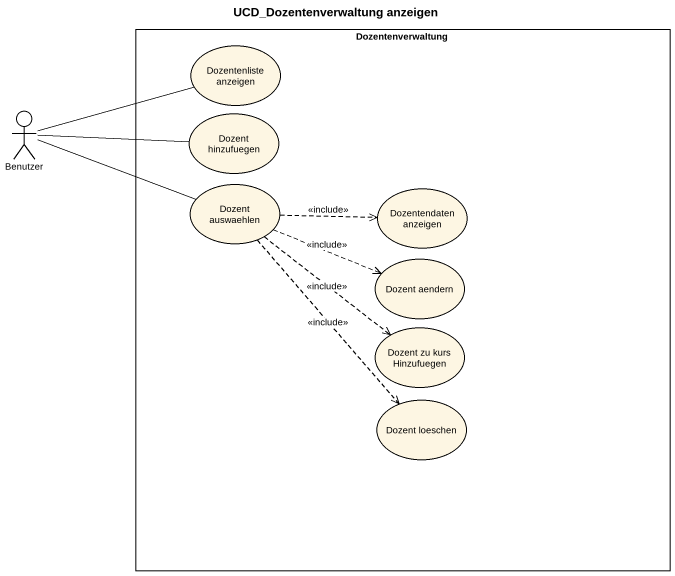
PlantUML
@startuml
title UCD_Dozentenverwaltung anzeigen
rectangle Dozentenverwaltung {
  usecase "Dozentenliste anzeigen" as Dozentenliste_anzeigen
  usecase "Dozent hinzufuegen" as Dozent_hinzufuegen
  usecase "Dozent auswaehlen" as Dozent_auswaehlen
  usecase "Dozentendaten anzeigen" as Dozentendaten_anzeigen
  usecase "Dozent aendern" as Dozent_aendern
  usecase "Dozent zu kurs Hinzufuegen" as Dozent_zu_kurs_Hinzufuegen
  usecase "Dozent loeschen" as Dozent_loeschen
}
actor Benutzer
Benutzer -right- Dozentenliste_anzeigen
Benutzer -right- Dozent_hinzufuegen
Benutzer -right- Dozent_auswaehlen
Dozent_auswaehlen .right.> Dozentendaten_anzeigen : <<include>>
Dozent_auswaehlen .right.> Dozent_aendern : <<include>>
Dozent_auswaehlen ..> Dozent_zu_kurs_Hinzufuegen : <<include>>
Dozent_auswaehlen ..> Dozent_loeschen : <<include>>
@enduml
